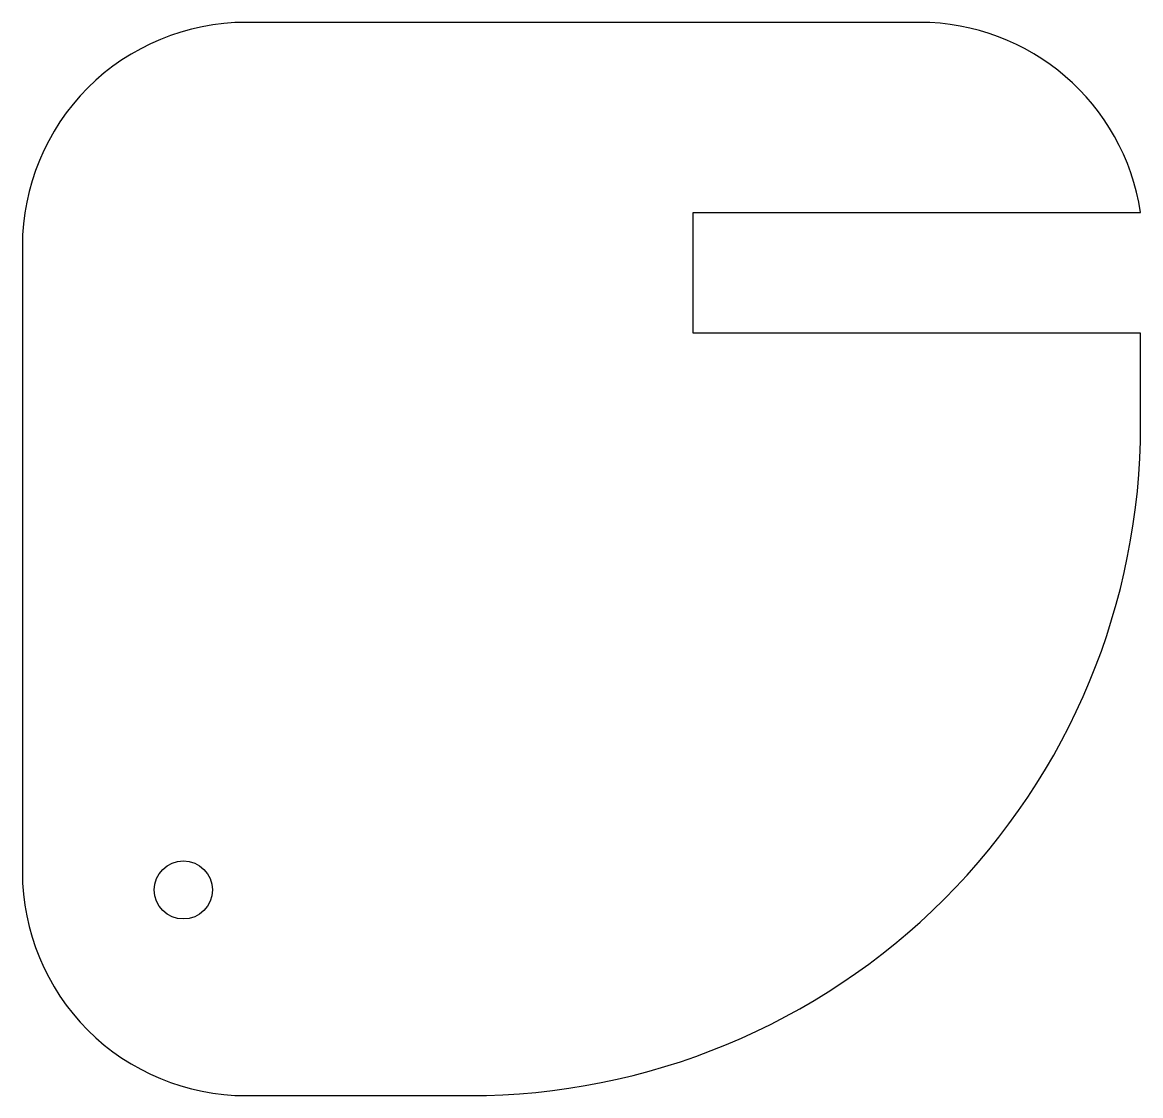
# Model space of a CAD drawing. Header units: millimetres. Extents: x -25 to 0, y 0 to 24.
import ezdxf

# ---------------------------------------------------------------- set-up
doc = ezdxf.new("R2010")
doc.units = ezdxf.units.MM

msp = doc.modelspace()

# ---------------------------------------------------------------- linework, layer by layer
msp.add_lwpolyline([(-25, 5, 0.414214), (-20, 0), (-15, 0, 0.414214), (0, 15), (0, 17.05), (-10, 17.05), (-10, 19.75), (0, 19.75, 0.37077), (-4.943, 24), (-20, 24, 0.414214), (-25, 19)], format="xyb", close=True)
msp.add_circle((-21.4, 4.6), 0.65)

doc.saveas('drawing.dxf')
